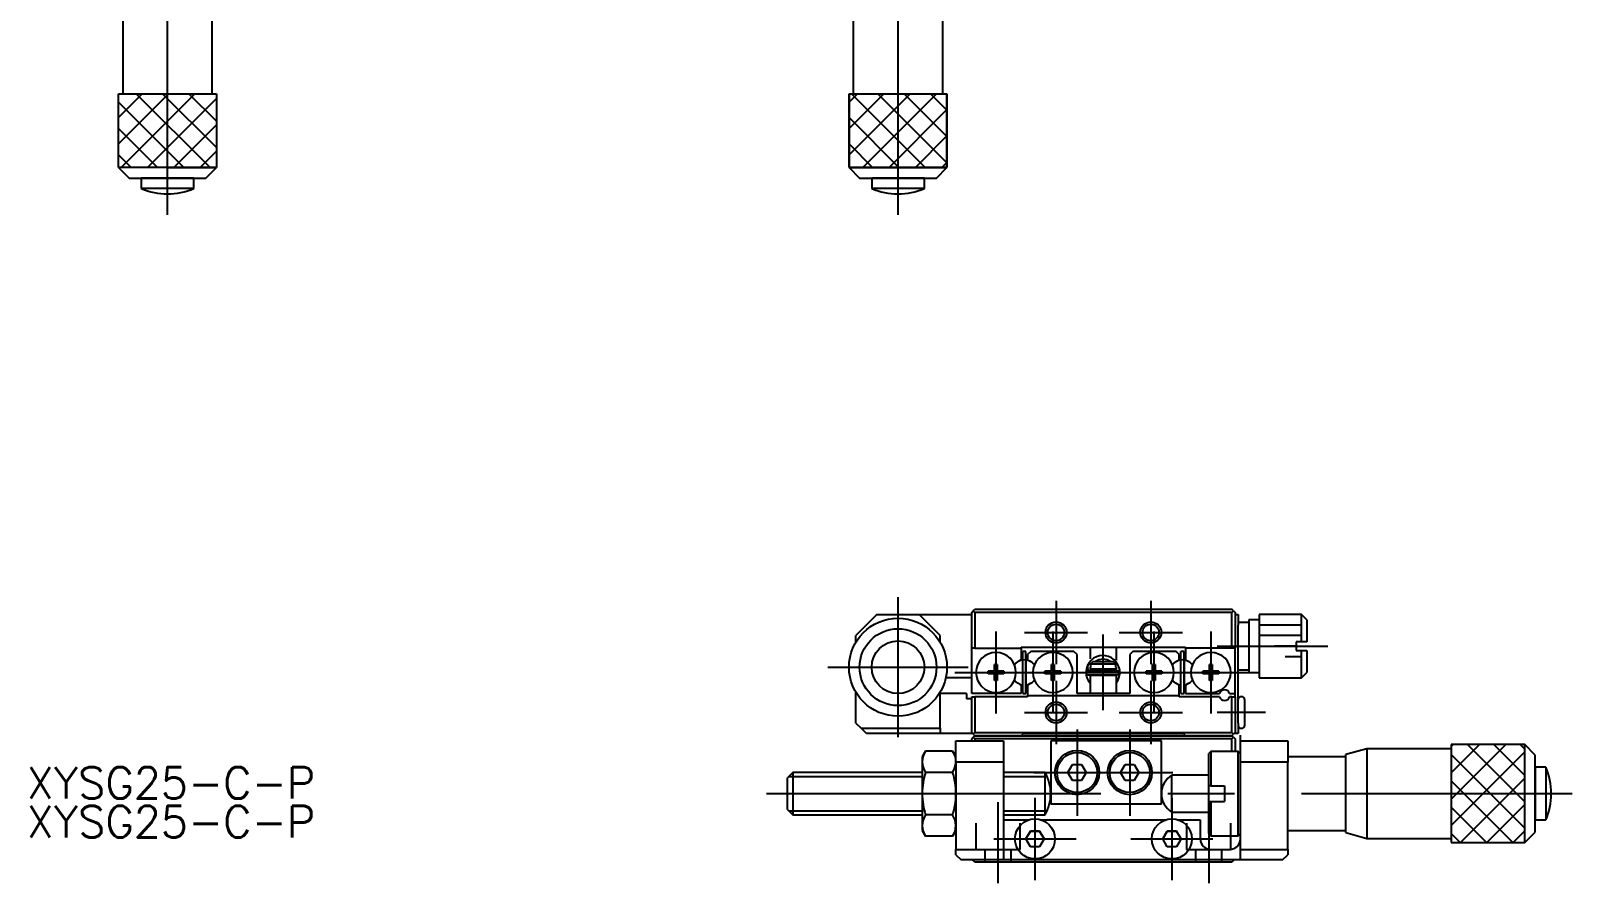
# Model space of a CAD drawing. Extents: x -89 to 240, y -88 to 115.
# Drawn here: x -82.3 to 64, y -88.4 to -7.5 of the extents above; entities that cross this region are included whole.
import ezdxf

# ---------------------------------------------------------------- set-up
doc = ezdxf.new("R2010")
doc.units = 0
doc.linetypes.add('CENTER', pattern=[50.8, 31.75, -6.35, 6.35, -6.35])
doc.linetypes.add('DASHED', pattern=[19.05, 12.7, -6.35])
doc.layers.get('0').update_dxf_attribs({"linetype": 'CONTINUOUS'})
doc.layers.add('CENTER', color=1, linetype='CONTINUOUS')
doc.styles.get("Standard").update_dxf_attribs({"font": 'txt.shx', "height": 3, "bigfont": 'bigfont.shx'})

msp = doc.modelspace()

# ---------------------------------------------------------------- linework, layer by layer
at = {"color": 7, "linetype": 'CONTINUOUS'}
for p, q in [((-73.5981, -5.5), (-73.5981, -13.5)), ((-65.0981, -13.5), (-65.0981, -5.5)), ((-4.25, -5.5), (-4.25, -13.5)), ((4.25, -13.5), (4.25, -5.5)), ((-73.9981, -15.759011), (-71.739089, -13.5)), ((-73.9981, -18.259011), (-69.239089, -13.5)), ((-73.9981, -20.5), (-73.9981, -13.5)), ((-73.9981, -13.5), (-64.6981, -13.5)), ((-73.9981, -14.311298), (-67.809398, -20.5)), ((-73.739089, -20.5), (-66.739089, -13.5)), ((-72.309398, -13.5), (-65.309398, -20.5)), ((-71.239089, -20.5), (-64.6981, -13.959011)), ((-69.809398, -13.5), (-64.6981, -18.611298)), ((-67.309398, -13.5), (-64.6981, -16.111298)), ((-64.809398, -13.5), (-64.6981, -13.611298)), ((-64.6981, -13.5), (-64.6981, -20.5)), ((-4.65, -13.5), (-4.65, -20.5)), ((-4.65, -13.5), (0, -13.5)), ((-4.65, -14.312811), (-3.837189, -13.5)), ((-4.65, -16.812811), (-1.337189, -13.5)), ((-4.65, -19.312811), (1.162811, -13.5)), ((-4.65, -13.5), (4.65, -13.5)), ((-4.65, -20.5), (-4.65, -13.5)), ((-4.407498, -13.5), (2.592502, -20.5)), ((-3.337189, -20.5), (3.662811, -13.5)), ((-1.907498, -13.5), (4.65, -20.057498)), ((0, -13.5), (4.65, -13.5)), ((0.592502, -13.5), (4.65, -17.557498)), ((3.092502, -13.5), (4.65, -15.057498)), ((4.65, -20.5), (4.65, -13.5)), ((4.65, -13.5), (4.65, -20.5)), ((-4.65, -15.757498), (0.092502, -20.5)), ((-0.837189, -20.5), (4.65, -15.012811)), ((-73.9981, -16.811298), (-70.309398, -20.5)), ((-68.739089, -20.5), (-64.6981, -16.459011)), ((1.662811, -20.5), (4.65, -17.512811)), ((-66.239089, -20.5), (-64.6981, -18.959011)), ((-4.65, -18.257498), (-2.407498, -20.5)), ((-73.9981, -19.311298), (-72.809398, -20.5)), ((4.162811, -20.5), (4.65, -20.012811)), ((-73.9981, -20.5), (-72.9981, -21.5)), ((-64.6981, -20.5), (-73.9981, -20.5)), ((-72.9981, -21.5), (-69.3481, -21.5)), ((-72.9981, -21.5), (-71.8481, -21.5)), ((-69.3481, -21.5), (-71.8481, -21.5)), ((-71.8481, -21.5), (-66.8481, -21.5)), ((-71.8481, -21.5), (-71.8481, -22.5)), ((-69.3481, -20.5), (-64.6981, -20.5)), ((-66.8481, -21.5), (-69.3481, -21.5)), ((-69.3481, -21.5), (-65.6981, -21.5)), ((-66.8481, -22.5), (-66.8481, -21.5)), ((-66.8481, -21.5), (-65.6981, -21.5)), ((-65.6981, -21.5), (-64.6981, -20.5)), ((-4.65, -20.5), (4.65, -20.5)), ((-4.65, -20.5), (-3.65, -21.5)), ((4.65, -20.5), (-4.65, -20.5)), ((-3.65, -21.5), (3.65, -21.5)), ((-3.65, -21.5), (-2.5, -21.5)), ((2.5, -21.5), (-2.5, -21.5)), ((-2.5, -21.5), (2.5, -21.5)), ((-2.5, -21.5), (-2.5, -22.5)), ((2.5, -22.5), (2.5, -21.5)), ((2.5, -21.5), (3.65, -21.5)), ((3.65, -21.5), (4.65, -20.5)), ((-69.3481, -22.5), (-71.8481, -22.5)), ((-66.8481, -22.5), (-69.3481, -22.5)), ((2.5, -22.5), (-2.5, -22.5)), ((7, -62.735936), (7.15, -62.585936)), ((7, -66.135936), (7, -62.735936)), ((7.15, -62.585936), (7.3, -62.435936)), ((7.15, -62.585936), (7.3, -62.735936)), ((7.3, -62.435936), (31.7, -62.435936)), ((31.7, -62.735936), (7.3, -62.735936)), ((7.3, -62.735936), (7.3, -66.135936)), ((31.85, -62.585936), (31.7, -62.435936)), ((31.7, -62.735936), (31.85, -62.585936)), ((31.7, -66.135936), (31.7, -62.735936)), ((31.85, -62.585936), (32, -62.735936)), ((32, -62.735936), (32, -66.135936)), ((-2, -62.935936), (-4, -64.935936)), ((-2, -62.935936), (2, -62.935936)), ((2, -62.935936), (7, -62.935936)), ((4, -64.935936), (2, -62.935936)), ((32, -62.935936), (32.3, -62.935936)), ((32.3, -62.935936), (32.3, -63.935936)), ((33.3, -63.685936), (32.3, -63.685936)), ((32.3, -71.435936), (32.3, -63.935936)), ((33.3, -63.435936), (33.3, -65.935936)), ((34.3, -63.435936), (33.3, -63.435936)), ((34.3, -62.935936), (34.3, -65.935936)), ((38.3, -62.935936), (34.3, -62.935936)), ((38.3, -63.935936), (34.3, -63.935936)), ((38.3, -65.535936), (38.3, -62.935936)), ((38.8, -63.435936), (38.3, -62.935936)), ((38.8, -63.435936), (38.8, -65.535936)), ((-4, -65.564755), (-4, -64.935936)), ((4, -65.564755), (4, -64.935936)), ((38.3, -64.935936), (34.3, -64.935936)), ((38.3, -65.535936), (37.8, -65.535936)), ((37.8, -65.535936), (37.8, -66.335936)), ((38.8, -65.535936), (38.3, -65.535936)), ((7, -70.435936), (7, -66.135936)), ((7.3, -66.135936), (7, -66.135936)), ((7.3, -66.135936), (11.7, -66.135936)), ((11.7, -67.23447), (11.40475, -67.404933)), ((11.7, -66.035936), (18.7, -66.035936)), ((11.7, -66.135936), (11.7, -66.035936)), ((11.7, -66.135936), (11.7, -67.23447)), ((11.85, -70.435936), (11.85, -66.435936)), ((12.15, -66.435936), (11.85, -66.435936)), ((12.15, -70.435936), (12.15, -66.435936)), ((12.15, -67.254923), (12.15, -66.435936)), ((12.150002, -67.185936), (12.150002, -69.685936)), ((12.150002, -67.185936), (12.150002, -67.254924)), ((12.150002, -67.185936), (12.150002, -67.254924)), ((12.150002, -67.185936), (12.150002, -67.254924)), ((12.150002, -67.185936), (12.150002, -67.254924)), ((12.6, -66.435936), (12.3, -66.735936)), ((12.3, -66.735936), (12.3, -67.23447)), ((12.3, -67.23447), (12.59525, -67.404933)), ((16.7, -66.435936), (12.6, -66.435936)), ((17, -66.735936), (16.7, -66.435936)), ((17, -70.435936), (17, -66.735936)), ((18.25, -66.035936), (18.25, -67.155726)), ((18.7, -66.035936), (20.3, -66.035936)), ((20.3, -66.035936), (27.3, -66.035936)), ((20.75, -67.27469), (20.75, -66.035936)), ((22.3, -66.435936), (22, -66.735936)), ((22, -66.735936), (22, -70.435936)), ((26.4, -66.435936), (22.3, -66.435936)), ((26.7, -66.735936), (26.4, -66.435936)), ((26.40475, -67.404933), (26.7, -67.23447)), ((26.7, -67.23447), (26.7, -66.735936)), ((26.85, -70.435936), (26.85, -66.435936)), ((27.15, -66.435936), (26.85, -66.435936)), ((27.15, -70.435936), (27.15, -66.435936)), ((27.15, -67.254923), (27.15, -66.435936)), ((27.150002, -67.185936), (27.150002, -69.685936)), ((27.3, -66.035936), (27.3, -66.135936)), ((31.7, -66.135936), (27.3, -66.135936)), ((27.3, -66.135936), (27.3, -67.23447)), ((27.3, -67.23447), (27.59525, -67.404933)), ((32, -66.135936), (31.7, -66.135936)), ((32, -70.435936), (32, -66.135936)), ((33.3, -65.935936), (33.3, -68.435936)), ((34.3, -65.935936), (34.3, -68.935936)), ((37.8, -65.935936), (35.75, -65.935936)), ((38.3, -66.935936), (36.75, -66.935936)), ((37.8, -66.335936), (38.3, -66.335936)), ((38.3, -66.335936), (38.8, -66.335936)), ((38.3, -68.935936), (38.3, -66.335936)), ((38.8, -66.335936), (38.8, -68.435936)), ((8.55, -68.310936), (8.55, -68.560936)), ((9.175, -68.310936), (8.55, -68.310936)), ((8.55, -68.560936), (8.55, -68.310936)), ((8.55, -68.310936), (9.175, -68.310936)), ((9.175, -68.560936), (8.55, -68.560936)), ((9.425, -67.685936), (9.175, -67.685936)), ((9.175, -67.685936), (9.425, -67.685936)), ((9.175, -67.685936), (9.175, -68.310936)), ((9.175, -68.310936), (9.175, -67.685936)), ((9.175, -68.560936), (9.175, -69.185936)), ((9.175, -69.185936), (9.175, -68.560936)), ((9.425, -67.685936), (9.425, -68.310936)), ((10.05, -68.310936), (9.425, -68.310936)), ((9.425, -68.310936), (10.05, -68.310936)), ((10.05, -68.560936), (9.425, -68.560936)), ((9.425, -68.560936), (9.425, -69.185936)), ((10.05, -68.310936), (10.05, -68.560936)), ((13.95, -68.310936), (13.95, -68.560936)), ((14.575, -68.310936), (13.95, -68.310936)), ((13.95, -68.560936), (13.95, -68.310936)), ((13.95, -68.310936), (14.575, -68.310936)), ((14.575, -68.560936), (13.95, -68.560936)), ((14.825, -67.685936), (14.575, -67.685936)), ((14.575, -67.685936), (14.575, -68.310936)), ((14.575, -68.310936), (14.575, -67.685936)), ((14.575, -67.685936), (14.825, -67.685936)), ((14.575, -68.560936), (14.575, -69.185936)), ((14.575, -69.185936), (14.575, -68.560936)), ((14.825, -67.685936), (14.825, -68.310936)), ((15.45, -68.310936), (14.825, -68.310936)), ((14.825, -68.310936), (15.45, -68.310936)), ((15.45, -68.560936), (14.825, -68.560936)), ((14.825, -68.560936), (14.825, -69.185936)), ((15.45, -68.310936), (15.45, -68.560936)), ((17.898564, -68.348415), (17.853208, -68.439233)), ((17.853208, -68.439233), (17.866376, -68.541424)), ((17.866376, -68.541424), (17.934526, -68.618632)), ((17.987824, -68.29711), (17.898564, -68.348415)), ((17.934526, -68.618632), (18.04163, -68.648406)), ((18.091093, -68.286194), (17.987824, -68.29711)), ((17.997015, -67.8988), (17.995531, -67.932246)), ((17.995531, -67.932246), (17.995713, -67.965723)), ((17.995713, -67.965723), (17.997563, -67.999151)), ((18.000164, -67.86547), (17.997015, -67.8988)), ((17.997563, -67.999151), (18.001075, -68.032446)), ((18.004968, -67.832337), (18.000164, -67.86547)), ((18.001075, -68.032446), (18.00624, -68.065527)), ((18.011418, -67.799482), (18.004968, -67.832337)), ((18.00624, -68.065527), (18.013047, -68.098312)), ((18.019495, -67.766988), (18.011418, -67.799482)), ((18.013047, -68.098312), (18.021478, -68.130719)), ((18.029182, -67.734933), (18.019495, -67.766988)), ((18.021478, -68.130719), (18.031513, -68.16267)), ((18.040453, -67.703397), (18.029182, -67.734933)), ((18.031513, -68.16267), (18.043127, -68.194085)), ((18.053282, -67.672459), (18.040453, -67.703397)), ((18.043127, -68.194085), (18.056291, -68.224887)), ((18.067638, -67.642194), (18.053282, -67.672459)), ((18.056291, -68.224887), (18.070974, -68.255)), ((20.84051, -68.298656), (18.060856, -68.298656)), ((18.083483, -67.612679), (18.067638, -67.642194)), ((18.070974, -68.255), (18.087139, -68.284349)), ((18.099834, -67.585474), (18.083483, -67.612679)), ((18.087139, -68.284349), (18.088328, -68.286378)), ((18.218733, -68.281318), (18.091093, -68.286194)), ((18.100871, -67.58497), (18.099834, -67.585474)), ((18.10191, -67.584974), (18.100871, -67.58497)), ((18.103274, -67.585187), (18.10191, -67.584974)), ((18.104958, -67.585609), (18.103274, -67.585187)), ((18.10696, -67.586239), (18.104958, -67.585609)), ((18.10556, -67.577409), (18.263837, -67.663166)), ((18.109275, -67.587076), (18.10696, -67.586239)), ((18.111897, -67.588117), (18.109275, -67.587076)), ((18.114821, -67.589361), (18.111897, -67.588117)), ((18.118041, -67.590804), (18.114821, -67.589361)), ((18.123377, -67.593321), (18.118041, -67.590804)), ((18.129327, -67.596262), (18.123377, -67.593321)), ((18.135863, -67.599614), (18.129327, -67.596262)), ((18.142952, -67.603358), (18.135863, -67.599614)), ((18.150558, -67.607477), (18.142952, -67.603358)), ((18.158645, -67.611951), (18.150558, -67.607477)), ((18.167173, -67.616757), (18.158645, -67.611951)), ((18.176098, -67.621872), (18.167173, -67.616757)), ((18.185377, -67.62727), (18.176098, -67.621872)), ((18.194965, -67.632925), (18.185377, -67.62727)), ((18.204813, -67.638808), (18.194965, -67.632925)), ((18.214873, -67.64489), (18.204813, -67.638808)), ((18.225095, -67.651142), (18.214873, -67.64489)), ((18.218733, -68.281317), (18.229875, -68.281467)), ((18.236487, -68.729229), (18.220956, -68.656558)), ((18.235429, -67.657532), (18.225095, -67.651142)), ((18.229875, -68.281467), (18.240985, -68.282573)), ((18.23, -67.935936), (18.23, -68.135936)), ((18.28, -67.935936), (18.23, -67.935936)), ((20.73, -68.135936), (18.23, -68.135936)), ((18.23, -68.135936), (18.404817, -68.310753)), ((18.307157, -68.658779), (18.23, -68.735936)), ((20.73, -68.735936), (18.23, -68.735936)), ((18.23, -68.735936), (18.23, -70.435936)), ((18.245823, -67.66403), (18.235429, -67.657532)), ((18.240985, -68.282573), (18.252001, -68.284629)), ((18.256226, -67.670602), (18.245823, -67.66403)), ((18.252001, -68.284629), (18.262864, -68.287623)), ((18.28, -67.685882), (18.256226, -67.670602)), ((18.262864, -68.287623), (18.273513, -68.29154)), ((18.263837, -67.663166), (18.281689, -67.674606)), ((18.273513, -68.29154), (18.283891, -68.296358)), ((18.49005, -67.435936), (18.28, -67.635936)), ((20.68, -67.635936), (18.28, -67.635936)), ((18.28, -67.635936), (18.28, -67.935936)), ((18.283891, -68.296358), (18.293941, -68.30205)), ((18.293941, -68.30205), (18.303608, -68.308586)), ((18.3, -68.658608), (18.3, -68.665936)), ((20.469949, -67.435936), (18.49005, -67.435936)), ((20.68, -67.635936), (20.469949, -67.435936)), ((20.556402, -68.309533), (20.73, -68.135936)), ((20.613054, -68.279455), (20.587427, -68.278851)), ((20.729176, -68.282803), (20.613054, -68.279455)), ((20.626965, -68.23926), (20.677949, -68.198591)), ((20.73, -68.735936), (20.651401, -68.657337)), ((20.676205, -68.189884), (20.691272, -68.281515)), ((20.681658, -68.656534), (20.676705, -68.682441)), ((20.68, -67.935936), (20.68, -67.635936)), ((20.73, -67.935936), (20.68, -67.935936)), ((20.844537, -68.288233), (20.729176, -68.282803)), ((20.73, -68.135936), (20.73, -67.935936)), ((20.73, -70.435936), (20.73, -68.735936)), ((20.948465, -68.309277), (20.844537, -68.288233)), ((20.92807, -68.636545), (21.014627, -68.575454)), ((21.025738, -68.378717), (20.948465, -68.309277)), ((21.014627, -68.575454), (21.050478, -68.477373)), ((21.050478, -68.477373), (21.025738, -68.378717)), ((23.55, -68.310936), (23.55, -68.560936)), ((24.175, -68.310936), (23.55, -68.310936)), ((23.55, -68.560936), (23.55, -68.310936)), ((23.55, -68.310936), (24.175, -68.310936)), ((24.175, -68.560936), (23.55, -68.560936)), ((24.425, -67.685936), (24.175, -67.685936)), ((24.175, -67.685936), (24.175, -68.310936)), ((24.175, -68.310936), (24.175, -67.685936)), ((24.175, -67.685936), (24.425, -67.685936)), ((24.175, -68.560936), (24.175, -69.185936)), ((24.175, -69.185936), (24.175, -68.560936)), ((24.425, -67.685936), (24.425, -68.310936)), ((25.05, -68.310936), (24.425, -68.310936)), ((24.425, -68.310936), (25.05, -68.310936)), ((25.05, -68.560936), (24.425, -68.560936)), ((24.425, -68.560936), (24.425, -69.185936)), ((25.05, -68.310936), (25.05, -68.560936)), ((28.95, -68.310936), (28.95, -68.560936)), ((29.575, -68.310936), (28.95, -68.310936)), ((28.95, -68.560936), (28.95, -68.310936)), ((28.95, -68.310936), (29.575, -68.310936)), ((29.575, -68.560936), (28.95, -68.560936)), ((29.825, -67.685936), (29.575, -67.685936)), ((29.575, -67.685936), (29.575, -68.310936)), ((29.575, -68.310936), (29.575, -67.685936)), ((29.575, -67.685936), (29.825, -67.685936)), ((29.575, -68.560936), (29.575, -69.185936)), ((29.575, -69.185936), (29.575, -68.560936)), ((29.825, -67.685936), (29.825, -68.310936)), ((30.45, -68.310936), (29.825, -68.310936)), ((29.825, -68.310936), (30.45, -68.310936)), ((30.45, -68.560936), (29.825, -68.560936)), ((29.825, -68.560936), (29.825, -69.185936)), ((30.45, -68.310936), (30.45, -68.560936)), ((32.3, -68.185936), (33.3, -68.185936)), ((33.3, -68.435936), (34.3, -68.435936)), ((38.3, -68.935936), (38.8, -68.435936)), ((7, -68.935936), (4.5412, -68.935936)), ((9.425, -69.185936), (9.175, -69.185936)), ((11.40475, -69.466939), (11.7, -69.637402)), ((11.7, -69.637402), (11.7, -70.435936)), ((12.15, -70.435936), (12.15, -69.616948)), ((12.150002, -69.616948), (12.150002, -69.685936)), ((12.150002, -69.616948), (12.150002, -69.685936)), ((12.150002, -69.616948), (12.150002, -69.685936)), ((12.150002, -69.616948), (12.150002, -69.685936)), ((12.150002, -69.616948), (12.150002, -69.685936)), ((12.150002, -69.616948), (12.150002, -69.685936)), ((12.150002, -69.616948), (12.150002, -69.685936)), ((12.150002, -69.616948), (12.150002, -69.685936)), ((12.150002, -69.616948), (12.150002, -69.685936)), ((12.150002, -69.616948), (12.150002, -69.685936)), ((12.150002, -69.616948), (12.150002, -69.685936)), ((12.150002, -69.616948), (12.150002, -69.685936)), ((12.150002, -69.616948), (12.150002, -69.685936)), ((12.59525, -69.466939), (12.3, -69.637402)), ((12.3, -69.637402), (12.3, -70.635936)), ((14.825, -69.185936), (14.575, -69.185936)), ((24.425, -69.185936), (24.175, -69.185936)), ((26.7, -69.637402), (26.40475, -69.466939)), ((26.7, -70.635936), (26.7, -69.637402)), ((27.15, -70.435936), (27.15, -69.616948)), ((27.150002, -69.616948), (27.150002, -69.685936)), ((27.150002, -69.616948), (27.150002, -69.685936)), ((27.150002, -69.616948), (27.150002, -69.685936)), ((27.150002, -69.616948), (27.150002, -69.685936)), ((27.150002, -69.616948), (27.150002, -69.685936)), ((27.150002, -69.616948), (27.150002, -69.685936)), ((27.150002, -69.616948), (27.150002, -69.685936)), ((27.150002, -69.616948), (27.150002, -69.685936)), ((27.150002, -69.616948), (27.150002, -69.685936)), ((27.150002, -69.616948), (27.150002, -69.685936)), ((27.150002, -69.616948), (27.150002, -69.685936)), ((27.150002, -69.616948), (27.150002, -69.685936)), ((27.150002, -69.616948), (27.150002, -69.685936)), ((27.59525, -69.466939), (27.3, -69.637402)), ((27.3, -69.637402), (27.3, -70.435936)), ((29.825, -69.185936), (29.575, -69.185936)), ((34.3, -68.935936), (38.3, -68.935936)), ((-4, -73.235936), (-4, -70.307117)), ((4, -73.735936), (4, -70.307117)), ((6.5, -70.435936), (4, -70.435936)), ((6.5, -70.435936), (6.5, -70.935936)), ((7, -70.935936), (6.5, -70.935936)), ((11.7, -70.435936), (7, -70.435936)), ((7, -74.135936), (7, -70.735936)), ((7, -70.735936), (7.3, -70.735936)), ((7.3, -70.735936), (7.3, -74.135936)), ((12.3, -70.735936), (7.3, -70.735936)), ((11.85, -70.435936), (12.15, -70.435936)), ((12.3, -70.635936), (26.7, -70.635936)), ((12.3, -70.635936), (12.3, -70.735936)), ((22, -70.435936), (17, -70.435936)), ((26.7, -70.735936), (26.7, -70.635936)), ((30.52303, -70.735936), (26.7, -70.735936)), ((26.85, -70.435936), (27.15, -70.435936)), ((27.3, -70.435936), (30.52303, -70.435936)), ((31.476969, -70.435936), (32, -70.435936)), ((31.7, -70.735936), (31.476969, -70.735936)), ((31.7, -74.135936), (31.7, -70.735936)), ((31.7, -70.735936), (32, -70.735936)), ((32, -70.735936), (32, -70.435936)), ((32, -70.735936), (32, -74.135936)), ((32.3, -73.035936), (32.3, -71.435936)), ((32.65, -70.735936), (32.55, -70.735936)), ((32.9, -70.985936), (32.9, -73.485936)), ((32.3, -73.235936), (32.3, -73.035936)), ((-4, -73.235936), (-3.5, -73.735936)), ((-3.5, -73.735936), (4, -73.735936)), ((-3, -74.235936), (-3.5, -73.735936)), ((4, -74.235936), (-3, -74.235936)), ((4, -73.735936), (4, -74.235936)), ((7, -74.235936), (4, -74.235936)), ((7.15, -74.285936), (7, -74.135936)), ((7, -74.135936), (7, -74.235936)), ((7, -74.735936), (7.15, -74.585936)), ((7.3, -74.135936), (7.15, -74.285936)), ((7.15, -74.285936), (7.3, -74.435936)), ((7.3, -74.435936), (7.15, -74.585936)), ((7.15, -74.585936), (7.3, -74.735936)), ((7.3, -74.135936), (31.7, -74.135936)), ((7.3, -74.435936), (11.7, -74.435936)), ((11.7, -74.435936), (7.3, -74.435936)), ((11.7, -74.435936), (11.9, -74.235936)), ((11.7, -74.435936), (27.3, -74.435936)), ((11.9, -74.235936), (27.1, -74.235936)), ((27.1, -74.235936), (27.3, -74.435936)), ((27.3, -74.435936), (31.7, -74.435936)), ((31.7, -74.435936), (27.3, -74.435936)), ((31.85, -74.285936), (31.7, -74.135936)), ((31.7, -74.435936), (31.85, -74.285936)), ((31.85, -74.585936), (31.7, -74.435936)), ((31.7, -74.735936), (31.85, -74.585936)), ((32, -74.135936), (31.85, -74.285936)), ((31.85, -74.585936), (32, -74.735936)), ((32, -74.235936), (32, -74.135936)), ((32.3, -74.235936), (32, -74.235936)), ((32.3, -73.235936), (32.3, -74.235936)), ((32.5, -85.495936), (32.5, -74.375936)), ((32.55, -73.735936), (32.65, -73.735936)), ((2.612607, -75.894484), (2.3, -76.435936)), ((5.187392, -75.894484), (2.612607, -75.894484)), ((5.5, -76.435936), (5.187392, -75.894484)), ((5.5, -74.935936), (10, -74.935936)), ((5.5, -76.935936), (5.5, -74.935936)), ((7, -74.935936), (7, -74.735936)), ((31.7, -74.735936), (7.3, -74.735936)), ((7.3, -74.735936), (7.3, -74.935936)), ((10, -74.935936), (10, -76.935936)), ((25, -74.935936), (14.5, -74.935936)), ((14.5, -74.935936), (14.5, -80.935936)), ((25, -80.935936), (25, -74.935936)), ((29.7, -75.935936), (29.5, -76.135936)), ((32.3, -75.935936), (29.7, -75.935936)), ((29.7, -75.935936), (29.7, -79.185936)), ((31.7, -75.935936), (31.7, -74.735936)), ((32, -74.735936), (32, -75.935936)), ((32.3, -79.935936), (32.3, -75.935936)), ((32.5, -76.135936), (32.3, -75.935936)), ((32.5, -74.935936), (37, -74.935936)), ((32.5, -76.935936), (32.5, -74.935936)), ((37, -74.935936), (37, -76.935936)), ((44.5, -75.685936), (42.5, -76.235936)), ((44.5, -75.685936), (44.5, -84.185936)), ((52.5, -75.685936), (44.5, -75.685936)), ((52.5, -75.476874), (52.690938, -75.285936)), ((52.5, -77.976874), (55.190938, -75.285936)), ((52.5, -80.476874), (57.690938, -75.285936)), ((52.5, -75.285936), (52.5, -84.585936)), ((59.5, -75.285936), (52.5, -75.285936)), ((52.5, -82.976874), (59.5, -75.976874)), ((54.064374, -75.285936), (59.5, -80.721562)), ((56.564374, -75.285936), (59.5, -78.221562)), ((59.064374, -75.285936), (59.5, -75.721562)), ((60.5, -76.285936), (59.5, -75.285936)), ((59.5, -84.585936), (59.5, -75.285936)), ((2.3, -76.435936), (2.3, -76.904847)), ((2.3, -76.904847), (2.3, -79.935936)), ((5.497866, -76.985282), (5.5, -76.904847)), ((5.5, -76.935936), (5.5, -85.235936)), ((10, -76.935936), (5.5, -76.935936)), ((10, -76.935936), (10, -85.235936)), ((16.133974, -77.935936), (16.566987, -77.185936)), ((16.566987, -77.185936), (17.433013, -77.185936)), ((17.433013, -77.185936), (17.866025, -77.935936)), ((21.133974, -77.935936), (21.566987, -77.185936)), ((21.566987, -77.185936), (22.433013, -77.185936)), ((22.433013, -77.185936), (22.866025, -77.935936)), ((29.5, -79.185936), (29.5, -76.135936)), ((32.5, -85.235936), (32.5, -76.935936)), ((37, -76.935936), (32.5, -76.935936)), ((42.5, -76.435936), (37, -76.435936)), ((37, -85.235936), (37, -76.935936)), ((42.5, -79.935936), (42.5, -76.235936)), ((52.5, -76.221562), (59.5, -83.221562)), ((60.5, -79.935936), (60.5, -76.285936)), ((60.5, -77.435936), (60.5, -76.285936)), ((60.5, -82.435936), (60.5, -77.435936)), ((61.5, -77.435936), (60.5, -77.435936)), ((60.5, -77.435936), (60.5, -79.935936)), ((61.5, -77.435936), (61.5, -79.935936)), ((-10.25, -78.185936), (-10.5, -78.435936)), ((-10.5, -81.435936), (-10.5, -78.435936)), ((-10, -77.935936), (-10.25, -78.185936)), ((-10, -77.935936), (-10, -81.935936)), ((2.3, -77.935936), (-10, -77.935936)), ((5.187392, -77.91521), (2.612607, -77.91521)), ((13.964101, -77.935936), (10.000019, -77.935936)), ((13.964101, -81.935941), (13.964101, -77.935931)), ((13.964101, -81.935936), (13.964101, -77.935936)), ((16.566987, -78.685936), (16.133974, -77.935936)), ((17.433013, -78.685936), (16.566987, -78.685936)), ((17.866025, -77.935936), (17.433013, -78.685936)), ((21.566987, -78.685936), (21.133974, -77.935936)), ((22.433013, -78.685936), (21.566987, -78.685936)), ((22.866025, -77.935936), (22.433013, -78.685936)), ((29.5, -78.185936), (26, -78.185936)), ((26, -79.935936), (26, -78.185936)), ((52.5, -78.721562), (58.364374, -84.585936)), ((53.390938, -84.585936), (59.5, -78.476874)), ((2.3, -79.935936), (2.3, -82.967025)), ((26, -81.685936), (26, -79.935936)), ((29.5, -80.685936), (29.5, -79.185936)), ((29.7, -79.185936), (29.5, -79.185936)), ((29.7, -79.185936), (31, -79.185936)), ((31, -79.185936), (31, -80.685936)), ((32.3, -83.935936), (32.3, -79.935936)), ((42.5, -83.635936), (42.5, -79.935936)), ((59.5, -84.585936), (59.5, -79.935936)), ((60.5, -79.935936), (60.5, -82.435936)), ((60.5, -83.585936), (60.5, -79.935936)), ((61.5, -79.935936), (61.5, -82.435936)), ((-10.5, -81.435936), (-10.25, -81.685936)), ((-10.25, -81.685936), (-10, -81.935936)), ((-10, -81.935936), (2.3, -81.935936)), ((10.000019, -81.935936), (13.964101, -81.935936)), ((25, -80.935936), (14.5, -80.935936)), ((26, -81.685936), (29.5, -81.685936)), ((29.5, -83.735936), (29.5, -80.685936)), ((29.5, -80.685936), (29.7, -80.685936)), ((29.7, -80.685936), (29.7, -83.935936)), ((29.7, -80.685936), (31, -80.685936)), ((52.5, -81.221562), (55.864374, -84.585936)), ((55.890938, -84.585936), (59.5, -80.976874)), ((2.3, -82.967025), (2.3, -83.435936)), ((5.187392, -81.956662), (2.612607, -81.956662)), ((10, -82.435936), (12.391724, -82.435936)), ((13.608276, -82.435936), (25.391724, -82.435936)), ((26.608276, -82.435936), (28.7, -82.435936)), ((28.7, -82.435936), (28.7, -84.235936)), ((60.5, -82.435936), (61.5, -82.435936)), ((60.5, -83.585936), (60.5, -82.435936)), ((2.3, -83.435936), (2.612607, -83.977388)), ((5.187392, -83.977388), (2.612607, -83.977388)), ((5.187392, -83.977388), (5.5, -83.435936)), ((12.566987, -83.485936), (12.133974, -84.235936)), ((12.133974, -84.235936), (12.566987, -83.485936)), ((12.566987, -84.985936), (12.133974, -84.235936)), ((13.433013, -83.485936), (12.566987, -83.485936)), ((12.566987, -83.485936), (13.433013, -83.485936)), ((13.866025, -84.235936), (13.433013, -83.485936)), ((13.433013, -83.485936), (13.866025, -84.235936)), ((13.866025, -84.235936), (13.433013, -84.985936)), ((25.566987, -83.485936), (25.133974, -84.235936)), ((25.133974, -84.235936), (25.566987, -83.485936)), ((25.566987, -84.985936), (25.133974, -84.235936)), ((26.433013, -83.485936), (25.566987, -83.485936)), ((25.566987, -83.485936), (26.433013, -83.485936)), ((26.866025, -84.235936), (26.433013, -83.485936)), ((26.866025, -84.235936), (26.433013, -84.985936)), ((29.5, -83.735936), (29.7, -83.935936)), ((29.7, -83.935936), (32.3, -83.935936)), ((32.3, -83.935936), (32.5, -83.735936)), ((37, -83.435936), (42.5, -83.435936)), ((42.5, -83.635936), (44.5, -84.185936)), ((44.5, -84.185936), (52.5, -84.185936)), ((52.5, -83.721562), (53.364374, -84.585936)), ((52.5, -84.585936), (59.5, -84.585936)), ((58.390938, -84.585936), (59.5, -83.476874)), ((59.5, -84.585936), (60.5, -83.585936)), ((5.5, -85.235936), (10, -85.235936)), ((5.5, -85.735936), (5.5, -85.235936)), ((5.5, -85.735936), (6, -86.235936)), ((10, -86.235936), (6, -86.235936)), ((7.15, -86.285936), (7.1, -86.235936)), ((7.2, -86.235936), (7.15, -86.285936)), ((7.3, -86.435936), (7.15, -86.285936)), ((10, -85.235936), (10, -86.235936)), ((32.5, -86.235936), (10, -86.235936)), ((13.433013, -84.985936), (12.566987, -84.985936)), ((26.433013, -84.985936), (25.566987, -84.985936)), ((29.7, -85.235936), (31.5, -85.235936)), ((31.85, -86.285936), (31.7, -86.435936)), ((31.85, -86.285936), (31.8, -86.235936)), ((31.9, -86.235936), (31.85, -86.285936)), ((32.5, -85.235936), (37, -85.235936)), ((32.5, -86.235936), (32.5, -85.235936)), ((36.5, -86.235936), (32.5, -86.235936)), ((36.5, -86.235936), (37, -85.735936)), ((37, -85.235936), (37, -85.735936)), ((31.7, -86.435936), (7.3, -86.435936))]:
    msp.add_line(p, q, dxfattribs=at)
at = {"color": 3, "linetype": 'CONTINUOUS'}
for p, q in [((-10.379, -78.314936), (2.3, -78.314936)), ((10, -78.314936), (13.964101, -78.314936)), ((-10.379, -81.556936), (2.3, -81.556936)), ((10, -81.556936), (13.964101, -81.556936))]:
    msp.add_line(p, q, dxfattribs=at)
at = {"color": 3, "linetype": 'DASHED'}
for p, q in [((7.4, -82.735936), (7.4, -85.235936)), ((11.6, -85.235936), (11.6, -82.735936)), ((27.4, -82.735936), (27.4, -85.235936)), ((31.6, -85.235936), (31.6, -82.735936)), ((8.25, -85.235936), (8.25, -86.435936)), ((10, -85.235936), (11.6, -85.235936)), ((10.75, -86.435936), (10.75, -85.235936)), ((27.4, -85.235936), (29.7, -85.235936)), ((28.25, -85.235936), (28.25, -86.435936)), ((30.75, -86.435936), (30.75, -85.235936)), ((31.5, -85.235936), (31.6, -85.235936))]:
    msp.add_line(p, q, dxfattribs=at)
at = {"color": 7, "linetype": 'CONTINUOUS'}
for centre, radius in [((0, -67.935936), 4.65), ((0, -67.935936), 3.65), ((15, -64.635936), 0.7835), ((24, -64.635936), 0.7835), ((0, -67.935936), 2.5), ((15, -72.235936), 0.7835), ((24, -72.235936), 0.7835), ((17, -77.935936), 2.1), ((17, -77.935936), 1.9), ((22, -77.935936), 2.1), ((22, -77.935936), 1.9), ((13, -84.235936), 1.9), ((26, -84.235936), 1.9)]:
    msp.add_circle(centre, radius, dxfattribs=at)
at = {"color": 3, "linetype": 'CONTINUOUS'}
for centre in [(15, -64.635936), (24, -64.635936), (15, -72.235936), (24, -72.235936)]:
    msp.add_circle(centre, 1, dxfattribs=at)
at = {"color": 7, "linetype": 'CONTINUOUS'}
for centre, radius, start, end in [((-69.3481, -16.5), 6.5, 247.380135, 270), ((-69.3481, -16.5), 6.5, 270, 292.619865), ((0, -16.5), 6.5, 247.380135, 270), ((0, -16.5), 6.5, 270, 292.619865), ((9.3, -68.435936), 1.9, 0, 270), ((12.000001, -68.435936), 1.1905, 97.238391, 120), ((12.000001, -68.435936), 1.1905, 60, 97.238391), ((14.7, -68.435936), 1.9, 0, 270), ((19.451556, -68.426177), 1.6, 323.03733554, 220.22871037), ((19.451556, -68.426177), 1.25, 52.39090685, 127.60909315), ((24.3, -68.435936), 1.9, 0, 270), ((27.000001, -68.435936), 1.1905, 97.238411, 120.000042), ((27.000001, -68.435936), 1.1905, 60.000042, 97.238411), ((29.7, -68.435936), 1.9, 0, 270), ((9.3, -68.435936), 1.9, 270, 0), ((12.09214, -68.526936), 1.32, 135.034999, 141.739912), ((12.000001, -68.435936), 1.1905, 135.356432, 142.457024), ((12, -68.435936), 1.1905, 120, 135), ((12, -68.435936), 1.1905, 45, 60), ((11.90786, -68.526936), 1.32, 38.260088, 44.965001), ((12.000001, -68.435936), 1.1905, 37.543078, 44.642946), ((14.7, -68.435936), 1.9, 270, 0), ((19.320569, -28.663809), 40.005045, 268.16797357, 272.30290503), ((24.3, -68.435936), 1.9, 270, 0), ((27.09214, -68.526936), 1.32, 135.034999, 141.739912), ((27.000001, -68.435936), 1.1905, 135.000034, 142.457024), ((27, -68.435936), 1.1905, 120, 135), ((27, -68.435936), 1.1905, 45, 60), ((26.90786, -68.526936), 1.32, 38.260088, 44.965001), ((27.000001, -68.435936), 1.1905, 37.543078, 44.642946), ((29.7, -68.435936), 1.9, 270, 0), ((12.09214, -68.344936), 1.32, 218.260088, 224.965001), ((12.000001, -68.435936), 1.1905, 217.542976, 224.643568), ((12, -68.435936), 1.1905, 225, 240), ((12.000001, -68.435936), 1.1905, 240, 262.761609), ((12.000001, -68.435936), 1.1905, 277.238411, 300), ((12, -68.435936), 1.1905, 300, 315), ((12.000001, -68.435936), 1.1905, 314.999966, 322.456922), ((11.90786, -68.344936), 1.32, 315.034999, 321.739912), ((27.09214, -68.344936), 1.32, 218.260088, 224.965001), ((27.000001, -68.435936), 1.1905, 217.542976, 224.643568), ((27, -68.435936), 1.1905, 225, 240), ((27.000001, -68.435936), 1.1905, 239.999958, 262.761596), ((27.000001, -68.435936), 1.1905, 277.238411, 300), ((27, -68.435936), 1.1905, 300, 315), ((27.000001, -68.435936), 1.1905, 314.999966, 322.456922), ((26.90786, -68.344936), 1.32, 315.034999, 321.739912), ((31, -70.585936), 0.5, 17.457603, 162.542397), ((31, -70.585936), 0.5, 197.457603, 342.542397), ((32.55, -70.985936), 0.25, 90, 180), ((32.65, -70.985936), 0.25, 0, 90), ((32.55, -73.485936), 0.25, 180, 270), ((32.65, -73.485936), 0.25, 270, 0), ((4.319667, -76.976192), 2.020927, 147.638899, 177.976854), ((3.531575, -76.960338), 1.969207, 1.614767, 32.769481), ((4.291832, -76.842114), 1.99282, 181.803942, 212.580305), ((3.439238, -76.814763), 2.065679, 327.809959, 355.264902), ((55.5, -79.935936), 6.5, 0, 22.619865), ((9.529939, -80.019868), 7.230426, 163.077162, 179.334884), ((-1.566861, -79.99464), 7.067105, 0.475941, 17.112013), ((10.5, -79.935936), 4, 0, 30), ((27.03125, -79.935936), 2.03125, 120.510237, 180), ((9.339238, -79.881505), 7.039449, 180.443029, 197.144924), ((-1.793698, -79.84214), 7.294301, 343.14882, 359.263227), ((10.5, -79.935936), 4, 330, 0), ((27.03125, -79.935936), 2.03125, 180, 239.489763), ((55.5, -79.935936), 6.5, 337.380135, 0), ((4.320272, -83.038557), 2.021538, 147.643593, 177.97216), ((4.268425, -82.911534), 1.969207, 181.614767, 212.769481), ((3.463682, -83.043522), 2.037754, 2.151379, 32.232869), ((3.480332, -82.89568), 2.020927, 327.638899, 357.976854), ((29.7, -84.235936), 1, 180, 270), ((31.5, -84.235936), 1, 270, 0)]:
    msp.add_arc(centre, radius, start, end, dxfattribs=at)
at = {"layer": 'CENTER', "color": 1, "linetype": 'CENTER'}
for p, q in [((-69.3481, -25), (-69.3481, 51.5)), ((0, -25), (0, 51.5)), ((0, -74.585936), (0, -61.285936)), ((15, -61.635936), (15, -67.635936)), ((24, -61.635936), (24, -67.635936)), ((9.3, -64.535936), (9.3, -72.335936)), ((12, -64.635936), (18, -64.635936)), ((14.7, -64.535936), (14.7, -72.335936)), ((19.451556, -64.826177), (19.451556, -72.026177)), ((21, -64.635936), (27, -64.635936)), ((24.3, -64.535936), (24.3, -72.335936)), ((29.7, -64.535936), (29.7, -72.335936)), ((30.3, -65.935936), (40.8, -65.935936)), ((-6.65, -67.935936), (6.65, -67.935936)), ((5.4, -68.435936), (18.6, -68.435936)), ((15.851556, -68.426177), (23.051556, -68.426177)), ((20.4, -68.435936), (33.6, -68.435936)), ((15, -69.235936), (15, -75.235936)), ((24, -69.235936), (24, -75.235936)), ((12, -72.235936), (18, -72.235936)), ((21, -72.235936), (27, -72.235936)), ((34.9, -72.235936), (30.3, -72.235936)), ((17, -73.835936), (17, -82.035936)), ((22, -73.835936), (22, -82.035936)), ((12.9, -77.935936), (26.1, -77.935936)), ((-12.5, -79.935936), (64, -79.935936)), ((13, -80.335936), (13, -88.135936)), ((26, -80.335936), (26, -88.135936)), ((9.5, -88.435936), (9.5, -80.735936)), ((29.5, -80.735936), (29.5, -88.435936)), ((9.1, -84.235936), (16.9, -84.235936)), ((22.1, -84.235936), (29.9, -84.235936))]:
    msp.add_line(p, q, dxfattribs=at)

# ---------------------------------------------------------------- texts
at = {"color": 7, "linetype": 'CONTINUOUS'}
for p in [(-82.710103, -80.412832), (-82.710103, -84.100371)]:
    msp.add_text('XYSG25-C-P', height=3, dxfattribs=at).set_placement(p)

doc.saveas('drawing.dxf')
